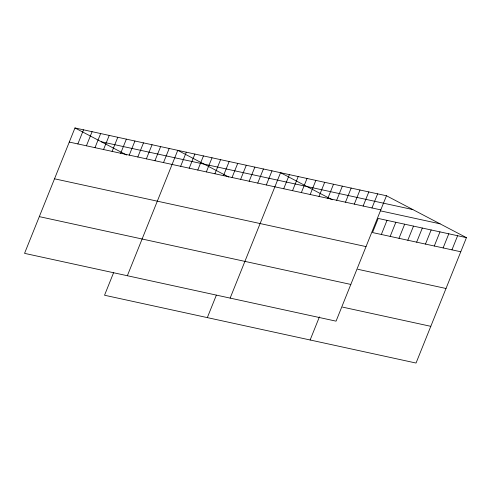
<?xml version="1.0" encoding="UTF-8"?>
<svg xmlns="http://www.w3.org/2000/svg" width="491" height="491" viewBox="0 0 491 491"><rect width="100%" height="100%" fill="white"/><g stroke="black" fill="none" stroke-linecap="round" stroke-linejoin="round"><path stroke-width="0.74" d="M386.466 195.762L74.957 127.955L24.55 253.356L336.059 321.157L386.466 195.762L466.45 237.644L416.043 363.045L104.534 295.238L113.556 272.8M77.848 143.937L83.525 129.82M86.416 145.802L92.093 131.686M94.984 147.668L100.661 133.546M103.552 149.534L109.223 135.412M112.114 151.394L117.791 137.277M120.682 153.26L126.359 139.143M129.25 155.125L134.927 141.009M137.818 156.991L143.489 142.875M146.379 158.857L152.057 144.735M154.947 160.723L160.625 146.6M163.515 162.582L169.192 148.466M127.347 275.727L177.754 150.332L228.757 177.036M180.645 166.314L186.322 152.198M189.213 168.18L194.89 154.057M197.781 170.046L203.458 155.923M206.349 171.905L212.02 157.789M214.911 173.771L220.588 159.655M223.479 175.637L229.156 161.521M232.047 177.503L237.724 163.386M240.615 179.368L246.286 165.246M249.176 181.234L254.854 167.112M257.744 183.094L263.421 168.978M207.331 317.616L216.353 295.171M266.312 184.96L271.989 170.843M230.144 298.105L280.551 172.709L332.198 199.751M283.706 188.747L289.383 174.63M292.532 190.668L298.209 176.551M301.357 192.589L307.035 178.472M310.183 194.51L315.86 180.393M319.009 196.431L324.686 182.314M327.835 198.352L333.512 184.235M336.66 200.273L342.337 186.157M345.486 202.194L351.163 188.078M354.312 204.115L359.989 189.999M363.137 206.036L368.815 191.92M310.128 339.993L319.42 316.867M371.963 207.957L377.64 193.841M381.341 234.477L387.018 220.355M390.167 236.398L395.844 222.276M398.993 238.319L404.67 224.197M407.818 240.24L413.496 226.118M416.644 242.161L422.321 228.039M425.47 244.082L431.147 229.96M434.296 246.003L439.973 231.881M443.121 247.924L448.799 233.802M451.947 249.845L457.624 235.723M101.355 141.776L412.863 209.583M69.286 142.071L380.789 209.878M380.482 210.854L440.053 223.822M466.45 237.644L378.193 218.434L372.516 232.556L460.773 251.766M54.519 178.798L366.028 246.605M357.755 269.277L446.012 288.487M39.311 216.629L350.82 284.436M342.54 307.108L430.803 326.325M74.957 127.955L126.604 155.003"/></g></svg>
